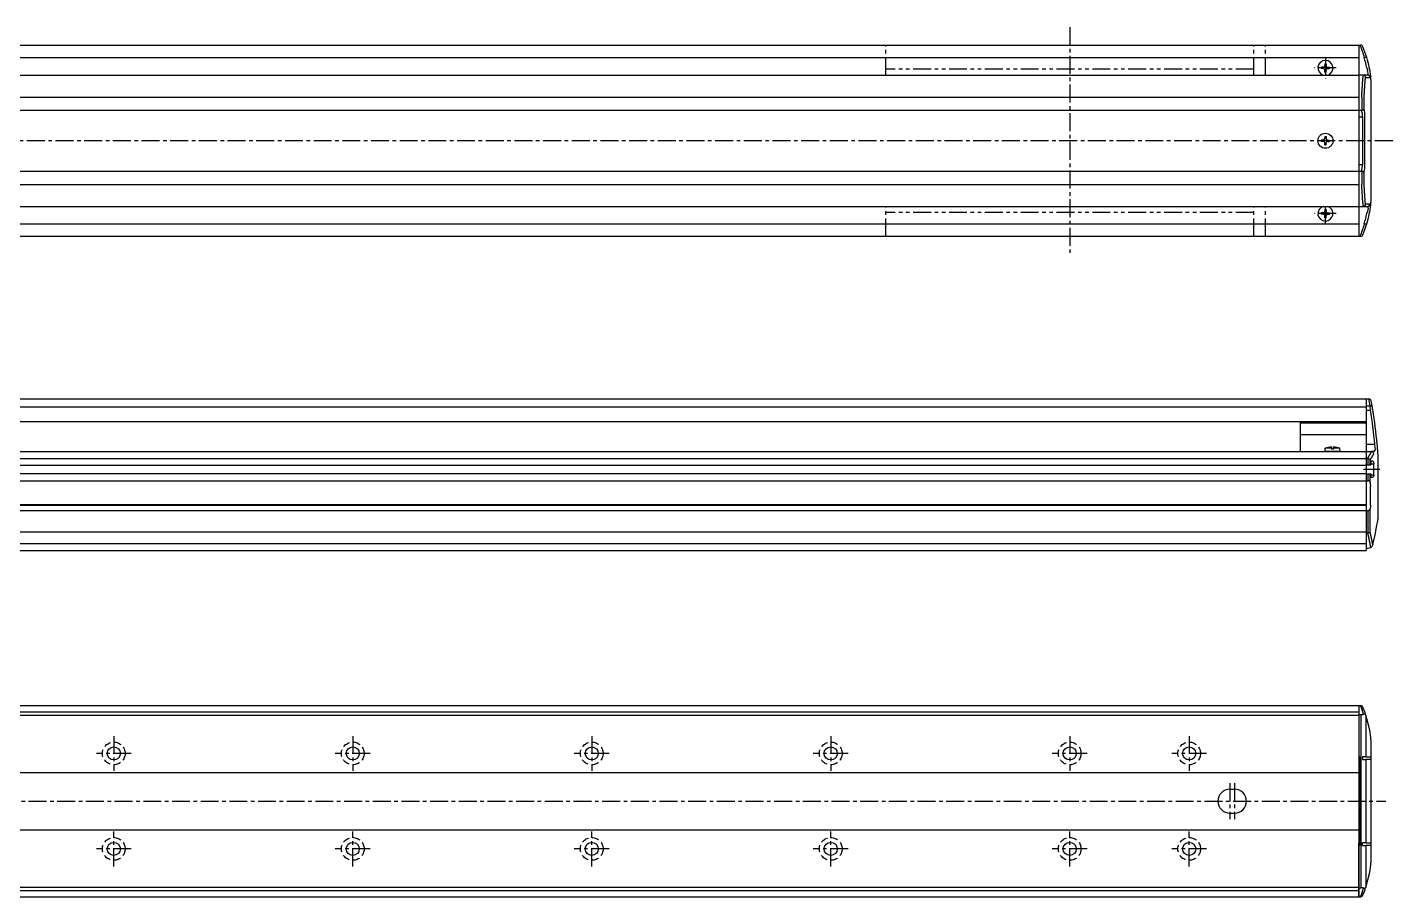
# Model space of a CAD drawing. Extents: x -708 to 434, y 137 to 576.
# Drawn here: x -137 to 434, y 212 to 576 of the extents above; entities that cross this region are included whole.
import ezdxf

# ---------------------------------------------------------------- set-up
doc = ezdxf.new("R2010")
doc.units = 0
for name, pattern in [('CENTER', [12, 7.5, -1.5, 1.5, -1.5]), ('DASHED', [4.5, 3, -1.5]), ('PHANTOM', [15, 7.5, -1.5, 1.5, -1.5, 1.5, -1.5])]:
    doc.linetypes.add(name, pattern=pattern)
doc.layers.get('0').update_dxf_attribs({"linetype": 'CONTINUOUS'})
doc.layers.add('CENTER', color=1, linetype='CENTER')

# ---------------------------------------------------------------- blocks, each defined once
blk = doc.blocks.new('DTL0004')
at = {"color": 0, "linetype": 'CONTINUOUS'}
for p, q in [((-3.15, 0), (-3.04, 1.3)), ((3.15, 0), (-3.15, 0)), ((-0.4, 1.3), (-3.04, 1.3)), ((-0.4, 1.89), (-0.4, 0.9)), ((0.4, 0.9), (-0.4, 0.9)), ((0.4, 1.89), (0.4, 0.9)), ((3.04, 1.3), (0.4, 1.3)), ((3.15, 0), (3.04, 1.3))]:
    blk.add_line(p, q, dxfattribs=at)
for start, end in [(92.8723, 112.3565), (67.6435, 87.1277)]:
    blk.add_arc((0, -6.08), 7.98, start, end, dxfattribs=at)
at = {"color": 0}
blk.add_point((0, 0), dxfattribs=at)
blk.add_point((0, 0), dxfattribs=at)

msp = doc.modelspace()

# ---------------------------------------------------------------- linework, layer by layer
at = {"color": 7, "linetype": 'CONTINUOUS'}
for p, q in [((-537.79, 568.36), (420.21, 568.36)), ((420.21, 568.36), (420.21, 488.36)), ((420.21, 568.36), (420.79, 568.36)), ((420.99, 568.36), (420.79, 568.36)), ((-223.79, 563.16), (420.21, 563.16)), ((405.96, 560.61), (405.96, 559.86)), ((405.96, 560.61), (406.46, 560.61)), ((406.46, 560.61), (406.46, 559.86)), ((422.6, 563.19), (422.45, 563.17)), ((-537.79, 555.86), (420.21, 555.86)), ((404.46, 559.11), (404.46, 558.61)), ((405.21, 559.11), (404.46, 559.11)), ((405.21, 558.61), (404.46, 558.61)), ((405.96, 557.11), (405.96, 557.87)), ((405.96, 557.11), (406.46, 557.11)), ((406.46, 557.11), (406.46, 557.87)), ((407.2, 559.11), (407.96, 559.11)), ((407.2, 558.61), (407.96, 558.61)), ((407.96, 559.11), (407.96, 558.61)), ((423.88, 555.86), (420.21, 555.86)), ((423.04, 554.86), (424.87, 554.86)), ((423.59, 558.86), (423.81, 558.13)), ((424.79, 558.09), (424.57, 559.08)), ((425.11, 555.98), (425.11, 555.99)), ((425.21, 554.01), (425.21, 502.71)), ((-537.79, 546.63), (420.21, 546.63)), ((421.39, 546.61), (421.4, 546.61)), ((421.4, 546.61), (421.4, 541.12)), ((422.38, 541.7), (422.38, 546.44)), ((-537.79, 541.1), (420.21, 541.1)), ((420.21, 541.11), (421.29, 541.11)), ((420.21, 538.36), (421.72, 538.36)), ((421.4, 541.12), (421.29, 541.11)), ((421.72, 538.36), (421.72, 518.36)), ((422.71, 518.36), (422.71, 538.36)), ((404.46, 528.61), (404.46, 528.11)), ((405.21, 528.61), (404.46, 528.61)), ((405.21, 528.11), (404.46, 528.11)), ((405.96, 530.11), (405.96, 529.36)), ((405.96, 530.11), (406.46, 530.11)), ((405.96, 526.61), (405.96, 527.37)), ((405.96, 526.61), (406.46, 526.61)), ((406.46, 530.11), (406.46, 529.36)), ((406.46, 526.61), (406.46, 527.37)), ((407.2, 528.61), (407.96, 528.61)), ((407.2, 528.11), (407.96, 528.11)), ((407.96, 528.61), (407.96, 528.11)), ((-537.79, 515.63), (420.21, 515.63)), ((420.21, 518.36), (421.72, 518.36)), ((420.21, 515.61), (421.29, 515.61)), ((421.29, 515.61), (421.4, 515.61)), ((421.4, 515.61), (421.4, 510.11)), ((422.38, 510.29), (422.38, 515.02)), ((-537.79, 510.09), (420.21, 510.09)), ((421.4, 510.11), (421.39, 510.11)), ((-537.79, 500.86), (420.21, 500.86)), ((404.46, 498.11), (404.46, 497.61)), ((405.21, 498.11), (404.46, 498.11)), ((405.21, 497.61), (404.46, 497.61)), ((405.96, 499.61), (405.96, 498.86)), ((405.96, 499.61), (406.46, 499.61)), ((406.46, 499.61), (406.46, 498.86)), ((407.2, 498.11), (407.96, 498.11)), ((407.2, 497.61), (407.96, 497.61)), ((407.96, 498.11), (407.96, 497.61)), ((420.21, 500.86), (423.88, 500.86)), ((424.87, 501.86), (423.04, 501.86)), ((423.59, 497.86), (423.81, 498.6)), ((424.57, 497.64), (424.79, 498.64)), ((425.11, 500.73), (425.11, 500.75)), ((-223.79, 493.56), (420.21, 493.56)), ((405.96, 496.11), (405.96, 496.87)), ((405.96, 496.11), (406.46, 496.11)), ((406.46, 496.11), (406.46, 496.87)), ((422.6, 493.54), (422.45, 493.56)), ((-537.79, 488.36), (420.21, 488.36)), ((420.21, 488.36), (420.79, 488.36)), ((420.79, 488.36), (420.99, 488.36)), ((-223.79, 420.28), (423.21, 420.28)), ((423.21, 420.28), (423.21, 357.78)), ((423.21, 420.28), (423.21, 410.78)), ((423.21, 420.28), (424.39, 420.28)), ((423.21, 420.28), (423.21, 410.78)), ((423.21, 417.39), (424.9, 417.39)), ((424.4, 420.28), (424.39, 420.28)), ((-223.79, 416.92), (423.21, 416.92)), ((423.21, 415.51), (425.06, 415.51)), ((-223.79, 410.78), (423.21, 410.78)), ((395.71, 410.78), (395.71, 398.28)), ((395.71, 410.31), (423.21, 410.31)), ((395.71, 405.32), (423.21, 405.32)), ((423.21, 401.28), (426.88, 401.28)), ((-537.79, 398.28), (423.21, 398.28)), ((-537.79, 395.28), (423.21, 395.28)), ((423.21, 398.28), (425.45, 398.28)), ((423.21, 398.28), (423.21, 356.78)), ((423.21, 395.28), (423.79, 395.28)), ((423.79, 395.28), (423.99, 395.26)), ((423.99, 395.26), (423.99, 392.68)), ((424.92, 392.68), (424.92, 394.7)), ((426.59, 398.28), (425.45, 398.28)), ((425.45, 398.28), (425.6, 398.27)), ((426.81, 398.37), (426.59, 398.28)), ((428.11, 398.6), (428.11, 398.59)), ((428.21, 397.28), (428.21, 369.78)), ((-537.79, 392.53), (423.21, 392.53)), ((-537.79, 389.03), (423.21, 389.03)), ((423.21, 392.68), (425.17, 392.68)), ((423.21, 388.88), (425.17, 388.88)), ((423.99, 388.88), (423.99, 386.02)), ((424.92, 385.21), (424.92, 388.88)), ((426.12, 394.13), (425.17, 394.13)), ((425.17, 394.13), (425.17, 392.68)), ((425.17, 393.13), (426.44, 393.13)), ((425.17, 388.88), (425.17, 387.43)), ((426.44, 388.43), (426.44, 393.13)), ((-537.79, 386.02), (423.21, 386.02)), ((423.21, 386.02), (423.99, 386.02)), ((425.06, 375.78), (425.06, 383.78)), ((425.17, 388.43), (426.44, 388.43)), ((425.17, 387.43), (426.12, 387.43)), ((-537.79, 376.08), (423.21, 376.08)), ((-537.79, 375.78), (423.21, 375.78)), ((-537.79, 373.54), (423.21, 373.54)), ((423.21, 373.54), (423.99, 373.54)), ((423.99, 373.54), (423.99, 364.28)), ((424.92, 364.55), (424.92, 374.35)), ((-537.79, 364.55), (423.21, 364.55)), ((423.21, 364.28), (423.93, 364.28)), ((423.99, 364.28), (423.93, 364.28)), ((-537.79, 359.78), (423.21, 359.78)), ((-537.79, 356.78), (423.21, 356.78)), ((423.21, 357.78), (424.15, 357.78)), ((426.09, 359.31), (426.05, 359.17)), ((-537.79, 291.83), (420.21, 291.83)), ((420.21, 291.83), (420.21, 211.83)), ((420.21, 291.83), (420.21, 269.38)), ((420.21, 291.83), (420.93, 291.83)), ((420.93, 291.83), (420.99, 291.83)), ((-537.79, 289.23), (420.21, 289.23)), ((-537.79, 287.83), (420.21, 287.83)), ((420.21, 288.08), (421.15, 288.08)), ((421.15, 215.58), (421.15, 288.08)), ((423.05, 288.04), (423.09, 287.91)), ((423.09, 287.91), (423.09, 270.33)), ((425.21, 277.48), (425.21, 226.18)), ((420.66, 270.33), (420.21, 270.33)), ((420.21, 269.38), (420.66, 269.37)), ((420.66, 270.33), (420.66, 233.33)), ((423.09, 270.33), (421.71, 270.33)), ((421.71, 270.33), (421.71, 269.33)), ((421.71, 269.33), (423.09, 269.33)), ((423.09, 270.33), (425.04, 270.33)), ((423.09, 269.33), (423.09, 234.33)), ((425.04, 269.33), (423.09, 269.33)), ((425.04, 270.33), (425.21, 270.27)), ((425.21, 269.27), (425.04, 269.33)), ((-537.79, 263.83), (420.21, 263.83)), ((366.21, 256.83), (368.21, 256.83)), ((366.21, 246.83), (368.21, 246.83)), ((-537.79, 239.83), (420.21, 239.83)), ((420.66, 234.29), (420.21, 234.28)), ((420.21, 211.83), (420.21, 234.28)), ((423.09, 234.33), (421.71, 234.33)), ((421.71, 233.33), (421.71, 234.33)), ((423.09, 234.33), (425.04, 234.33)), ((425.04, 234.33), (425.21, 234.39)), ((420.66, 233.33), (420.21, 233.33)), ((421.71, 233.33), (423.09, 233.33)), ((423.09, 233.33), (423.09, 215.75)), ((425.04, 233.33), (423.09, 233.33)), ((425.21, 233.39), (425.04, 233.33)), ((-537.79, 215.83), (420.21, 215.83)), ((-537.79, 214.43), (420.21, 214.43)), ((-537.79, 211.83), (420.21, 211.83)), ((420.21, 215.58), (421.15, 215.58)), ((420.21, 211.83), (420.93, 211.83)), ((420.99, 211.83), (420.93, 211.83)), ((423.09, 215.75), (423.05, 215.62))]:
    msp.add_line(p, q, dxfattribs=at)
at = {"color": 3, "linetype": 'PHANTOM'}
for p, q in [((222.21, 555.86), (222.21, 568.36)), ((376.21, 555.86), (376.21, 568.36)), ((381.21, 555.86), (381.21, 568.36)), ((376.21, 558.36), (222.21, 558.36)), ((222.21, 488.36), (222.21, 500.86)), ((376.21, 498.36), (222.21, 498.36)), ((376.21, 488.36), (376.21, 500.86)), ((381.21, 488.36), (381.21, 500.86))]:
    msp.add_line(p, q, dxfattribs=at)
at = {"color": 7, "linetype": 'CONTINUOUS'}
for points in [[(423.49, 563.19), (423.49, 563.19), (423.48, 563.21), (423.37, 563.27), (423.17, 563.28), (422.9, 563.25), (422.6, 563.19)], [(424.11, 556.67), (424.02, 557.22), (423.81, 558.13)], [(424.11, 500.06), (424.02, 499.5), (423.81, 498.6)], [(423.49, 493.54), (423.49, 493.54), (423.48, 493.52), (423.37, 493.46), (423.17, 493.45), (422.9, 493.48), (422.6, 493.54)], [(425.06, 415.51), (425.02, 415.94), (424.97, 416.56), (424.93, 417.06), (424.9, 417.39)], [(426.81, 398.37), (427.02, 398.77), (427.11, 399.24)], [(426.12, 394.13), (426.13, 394.13), (426.24, 394.06), (426.33, 393.89), (426.39, 393.65), (426.43, 393.36), (426.44, 393.13)], [(424.92, 385.21), (425, 384.72), (425.06, 383.78)], [(426.44, 388.43), (426.43, 388.33), (426.41, 388.01), (426.35, 387.72), (426.25, 387.52), (426.15, 387.43), (426.12, 387.43)], [(425.06, 375.78), (425.04, 375.24), (424.92, 374.35)], [(426.09, 359.31), (427.01, 363.4), (427.79, 367.36)], [(423.05, 288.04), (423.01, 288.14), (422.86, 288.27), (422.6, 288.32), (422.21, 288.25)], [(424.79, 281.56), (424.01, 284.83), (423.09, 287.91)], [(423.09, 215.75), (424.01, 218.84), (424.79, 222.1)], [(422.21, 215.41), (422.42, 215.35), (422.73, 215.35), (422.95, 215.45), (423.05, 215.62)]]:
    msp.add_lwpolyline(points, dxfattribs=at)
for points in [[(421.39, 546.61, 0), (421.39, 546.68, 0), (421.39, 546.74, 0), (421.4, 546.8, 0), (421.4, 546.86, 0), (421.41, 546.92, 0), (421.41, 546.99, 0), (421.42, 547.05, 0), (421.42, 547.11, 0), (421.42, 547.17, 0), (421.43, 547.23, 0), (421.43, 547.29, 0), (421.44, 547.36, 0), (421.44, 547.42, 0), (421.44, 547.48, 0), (421.45, 547.54, 0), (421.45, 547.6, 0), (421.46, 547.67, 0), (421.46, 547.73, 0), (421.46, 547.79, 0), (421.47, 547.85, 0), (421.47, 547.91, 0), (421.48, 547.98, 0), (421.48, 548.04, 0), (421.49, 548.1, 0), (421.49, 548.16, 0), (421.49, 548.22, 0), (421.5, 548.29, 0), (421.5, 548.35, 0), (421.51, 548.41, 0), (421.51, 548.47, 0), (421.51, 548.53, 0), (421.52, 548.6, 0), (421.52, 548.66, 0), (421.53, 548.72, 0), (421.53, 548.78, 0), (421.53, 548.84, 0), (421.54, 548.9, 0), (421.54, 548.97, 0), (421.55, 549.03, 0), (421.55, 549.09, 0), (421.56, 549.15, 0), (421.56, 549.22, 0), (421.56, 549.28, 0), (421.57, 549.34, 0), (421.57, 549.4, 0), (421.57, 549.46, 0), (421.58, 549.52, 0), (421.58, 549.59, 0), (421.59, 549.65, 0), (421.59, 549.71, 0), (421.6, 549.77, 0), (421.6, 549.84, 0), (421.6, 549.9, 0), (421.61, 549.96, 0), (421.61, 550.02, 0), (421.61, 550.08, 0), (421.62, 550.14, 0), (421.62, 550.21, 0), (421.63, 550.27, 0), (421.63, 550.33, 0), (421.63, 550.39, 0), (421.64, 550.45, 0), (421.64, 550.52, 0), (421.65, 550.58, 0), (421.65, 550.64, 0), (421.65, 550.7, 0), (421.66, 550.76, 0), (421.66, 550.83, 0), (421.67, 550.89, 0), (421.67, 550.95, 0), (421.68, 551.01, 0), (421.68, 551.07, 0), (421.68, 551.14, 0), (421.69, 551.2, 0), (421.69, 551.26, 0), (421.69, 551.32, 0), (421.7, 551.38, 0), (421.7, 551.45, 0), (421.71, 551.51, 0), (421.71, 551.57, 0), (421.71, 551.63, 0), (421.72, 551.69, 0), (421.72, 551.76, 0), (421.73, 551.82, 0), (421.73, 551.88, 0), (421.74, 551.94, 0), (421.74, 552, 0), (421.74, 552.07, 0), (421.75, 552.13, 0), (421.75, 552.19, 0), (421.75, 552.25, 0), (421.76, 552.31, 0), (421.76, 552.38, 0), (421.77, 552.44, 0), (421.77, 552.5, 0), (421.77, 552.56, 0), (421.78, 552.62, 0), (421.78, 552.69, 0), (421.79, 552.75, 0), (421.79, 552.81, 0), (421.79, 552.87, 0), (421.8, 552.93, 0), (421.8, 553, 0), (421.8, 553.06, 0), (421.81, 553.12, 0), (421.81, 553.18, 0), (421.82, 553.24, 0), (421.82, 553.31, 0), (421.82, 553.37, 0), (421.83, 553.43, 0), (421.83, 553.49, 0), (421.84, 553.55, 0), (421.84, 553.62, 0), (421.84, 553.68, 0), (421.85, 553.74, 0), (421.85, 553.8, 0), (421.86, 553.87, 0), (421.86, 553.93, 0), (421.86, 553.99, 0), (421.87, 554.05, 0), (421.87, 554.11, 0), (421.88, 554.17, 0), (421.88, 554.24, 0), (421.88, 554.3, 0), (421.89, 554.36, 0), (421.89, 554.42, 0), (421.89, 554.49, 0), (421.9, 554.55, 0)], [(422.38, 546.44, 0), (422.38, 546.5, 0), (422.39, 546.56, 0), (422.39, 546.62, 0), (422.4, 546.68, 0), (422.4, 546.74, 0), (422.4, 546.8, 0), (422.41, 546.86, 0), (422.41, 546.92, 0), (422.42, 546.98, 0), (422.42, 547.04, 0), (422.43, 547.1, 0), (422.43, 547.16, 0), (422.43, 547.23, 0), (422.44, 547.29, 0), (422.44, 547.35, 0), (422.45, 547.41, 0), (422.45, 547.47, 0), (422.45, 547.53, 0), (422.46, 547.59, 0), (422.46, 547.65, 0), (422.47, 547.71, 0), (422.47, 547.77, 0), (422.47, 547.83, 0), (422.48, 547.89, 0), (422.48, 547.95, 0), (422.49, 548.01, 0), (422.49, 548.07, 0), (422.49, 548.13, 0), (422.5, 548.2, 0), (422.5, 548.26, 0), (422.51, 548.32, 0), (422.51, 548.38, 0), (422.51, 548.44, 0), (422.52, 548.5, 0), (422.52, 548.56, 0), (422.53, 548.62, 0), (422.53, 548.68, 0), (422.53, 548.74, 0), (422.54, 548.8, 0), (422.54, 548.86, 0), (422.55, 548.92, 0), (422.55, 548.98, 0), (422.55, 549.04, 0), (422.56, 549.11, 0), (422.56, 549.17, 0), (422.57, 549.23, 0), (422.57, 549.29, 0), (422.57, 549.35, 0), (422.58, 549.41, 0), (422.58, 549.47, 0), (422.59, 549.53, 0), (422.59, 549.59, 0), (422.59, 549.65, 0), (422.6, 549.71, 0), (422.6, 549.77, 0), (422.61, 549.83, 0), (422.61, 549.89, 0), (422.61, 549.96, 0), (422.62, 550.02, 0), (422.62, 550.08, 0), (422.63, 550.14, 0), (422.63, 550.2, 0), (422.63, 550.26, 0), (422.64, 550.32, 0), (422.64, 550.38, 0), (422.64, 550.44, 0), (422.65, 550.5, 0), (422.65, 550.56, 0), (422.66, 550.62, 0), (422.66, 550.68, 0), (422.67, 550.74, 0), (422.67, 550.8, 0), (422.67, 550.87, 0), (422.68, 550.93, 0), (422.68, 550.99, 0), (422.68, 551.05, 0), (422.69, 551.11, 0), (422.69, 551.17, 0), (422.7, 551.23, 0), (422.7, 551.29, 0), (422.7, 551.35, 0), (422.71, 551.41, 0), (422.71, 551.47, 0), (422.72, 551.53, 0), (422.72, 551.59, 0), (422.72, 551.65, 0), (422.73, 551.71, 0), (422.73, 551.78, 0), (422.74, 551.84, 0), (422.74, 551.9, 0), (422.74, 551.96, 0), (422.75, 552.02, 0), (422.75, 552.08, 0), (422.75, 552.14, 0), (422.76, 552.2, 0), (422.76, 552.26, 0), (422.77, 552.32, 0), (422.77, 552.38, 0), (422.77, 552.44, 0), (422.78, 552.5, 0), (422.78, 552.57, 0), (422.79, 552.63, 0), (422.79, 552.69, 0), (422.79, 552.75, 0), (422.8, 552.81, 0), (422.8, 552.87, 0), (422.8, 552.93, 0), (422.81, 552.99, 0), (422.81, 553.05, 0), (422.82, 553.11, 0), (422.82, 553.17, 0), (422.82, 553.23, 0), (422.83, 553.29, 0), (422.83, 553.35, 0), (422.83, 553.42, 0), (422.84, 553.48, 0), (422.84, 553.54, 0), (422.85, 553.6, 0), (422.85, 553.66, 0), (422.85, 553.72, 0), (422.86, 553.78, 0), (422.86, 553.84, 0), (422.87, 553.9, 0), (422.87, 553.96, 0), (422.87, 554.02, 0), (422.88, 554.08, 0), (422.88, 554.14, 0), (422.88, 554.21, 0)], [(421.9, 502.18, 0), (421.89, 502.24, 0), (421.89, 502.3, 0), (421.89, 502.37, 0), (421.88, 502.43, 0), (421.88, 502.49, 0), (421.88, 502.55, 0), (421.87, 502.61, 0), (421.87, 502.68, 0), (421.86, 502.74, 0), (421.86, 502.8, 0), (421.86, 502.86, 0), (421.85, 502.92, 0), (421.85, 502.99, 0), (421.84, 503.05, 0), (421.84, 503.11, 0), (421.84, 503.17, 0), (421.83, 503.24, 0), (421.83, 503.3, 0), (421.82, 503.36, 0), (421.82, 503.42, 0), (421.82, 503.48, 0), (421.81, 503.54, 0), (421.81, 503.61, 0), (421.8, 503.67, 0), (421.8, 503.73, 0), (421.8, 503.79, 0), (421.79, 503.85, 0), (421.79, 503.92, 0), (421.79, 503.98, 0), (421.78, 504.04, 0), (421.78, 504.1, 0), (421.77, 504.17, 0), (421.77, 504.23, 0), (421.77, 504.29, 0), (421.76, 504.35, 0), (421.76, 504.41, 0), (421.75, 504.48, 0), (421.75, 504.54, 0), (421.75, 504.6, 0), (421.74, 504.66, 0), (421.74, 504.72, 0), (421.74, 504.79, 0), (421.73, 504.85, 0), (421.73, 504.91, 0), (421.72, 504.97, 0), (421.72, 505.03, 0), (421.71, 505.1, 0), (421.71, 505.16, 0), (421.71, 505.22, 0), (421.7, 505.28, 0), (421.7, 505.34, 0), (421.69, 505.4, 0), (421.69, 505.47, 0), (421.69, 505.53, 0), (421.68, 505.59, 0), (421.68, 505.65, 0), (421.68, 505.71, 0), (421.67, 505.78, 0), (421.67, 505.84, 0), (421.66, 505.9, 0), (421.66, 505.96, 0), (421.65, 506.02, 0), (421.65, 506.09, 0), (421.65, 506.15, 0), (421.64, 506.21, 0), (421.64, 506.27, 0), (421.63, 506.33, 0), (421.63, 506.4, 0), (421.63, 506.46, 0), (421.62, 506.52, 0), (421.62, 506.58, 0), (421.61, 506.64, 0), (421.61, 506.71, 0), (421.61, 506.77, 0), (421.6, 506.83, 0), (421.6, 506.89, 0), (421.6, 506.95, 0), (421.59, 507.02, 0), (421.59, 507.08, 0), (421.58, 507.14, 0), (421.58, 507.2, 0), (421.57, 507.26, 0), (421.57, 507.33, 0), (421.57, 507.39, 0), (421.56, 507.45, 0), (421.56, 507.51, 0), (421.56, 507.57, 0), (421.55, 507.64, 0), (421.55, 507.7, 0), (421.54, 507.76, 0), (421.54, 507.82, 0), (421.53, 507.88, 0), (421.53, 507.95, 0), (421.53, 508.01, 0), (421.52, 508.07, 0), (421.52, 508.13, 0), (421.51, 508.19, 0), (421.51, 508.26, 0), (421.51, 508.32, 0), (421.5, 508.38, 0), (421.5, 508.44, 0), (421.49, 508.5, 0), (421.49, 508.57, 0), (421.49, 508.63, 0), (421.48, 508.69, 0), (421.48, 508.75, 0), (421.47, 508.81, 0), (421.47, 508.88, 0), (421.46, 508.94, 0), (421.46, 509, 0), (421.46, 509.06, 0), (421.45, 509.12, 0), (421.45, 509.18, 0), (421.44, 509.25, 0), (421.44, 509.31, 0), (421.44, 509.37, 0), (421.43, 509.43, 0), (421.43, 509.49, 0), (421.42, 509.56, 0), (421.42, 509.62, 0), (421.42, 509.68, 0), (421.41, 509.74, 0), (421.41, 509.8, 0), (421.4, 509.87, 0), (421.4, 509.93, 0), (421.39, 509.99, 0), (421.39, 510.05, 0), (421.39, 510.11, 0)], [(422.88, 502.52, 0), (422.88, 502.58, 0), (422.88, 502.64, 0), (422.87, 502.7, 0), (422.87, 502.76, 0), (422.87, 502.83, 0), (422.86, 502.89, 0), (422.86, 502.95, 0), (422.85, 503.01, 0), (422.85, 503.07, 0), (422.85, 503.13, 0), (422.84, 503.19, 0), (422.84, 503.25, 0), (422.83, 503.31, 0), (422.83, 503.37, 0), (422.83, 503.43, 0), (422.82, 503.49, 0), (422.82, 503.55, 0), (422.82, 503.62, 0), (422.81, 503.68, 0), (422.81, 503.74, 0), (422.8, 503.8, 0), (422.8, 503.86, 0), (422.8, 503.92, 0), (422.79, 503.98, 0), (422.79, 504.04, 0), (422.79, 504.1, 0), (422.78, 504.16, 0), (422.78, 504.22, 0), (422.77, 504.28, 0), (422.77, 504.34, 0), (422.77, 504.4, 0), (422.76, 504.47, 0), (422.76, 504.53, 0), (422.75, 504.59, 0), (422.75, 504.65, 0), (422.75, 504.71, 0), (422.74, 504.77, 0), (422.74, 504.83, 0), (422.74, 504.89, 0), (422.73, 504.95, 0), (422.73, 505.01, 0), (422.72, 505.07, 0), (422.72, 505.13, 0), (422.72, 505.19, 0), (422.71, 505.25, 0), (422.71, 505.32, 0), (422.7, 505.38, 0), (422.7, 505.44, 0), (422.7, 505.5, 0), (422.69, 505.56, 0), (422.69, 505.62, 0), (422.68, 505.68, 0), (422.68, 505.74, 0), (422.68, 505.8, 0), (422.67, 505.86, 0), (422.67, 505.92, 0), (422.67, 505.98, 0), (422.66, 506.04, 0), (422.66, 506.11, 0), (422.65, 506.17, 0), (422.65, 506.23, 0), (422.64, 506.29, 0), (422.64, 506.35, 0), (422.64, 506.41, 0), (422.63, 506.47, 0), (422.63, 506.53, 0), (422.63, 506.59, 0), (422.62, 506.65, 0), (422.62, 506.71, 0), (422.61, 506.77, 0), (422.61, 506.83, 0), (422.61, 506.89, 0), (422.6, 506.95, 0), (422.6, 507.01, 0), (422.59, 507.08, 0), (422.59, 507.14, 0), (422.59, 507.2, 0), (422.58, 507.26, 0), (422.58, 507.32, 0), (422.57, 507.38, 0), (422.57, 507.44, 0), (422.57, 507.5, 0), (422.56, 507.56, 0), (422.56, 507.62, 0), (422.55, 507.68, 0), (422.55, 507.74, 0), (422.55, 507.8, 0), (422.54, 507.87, 0), (422.54, 507.93, 0), (422.53, 507.99, 0), (422.53, 508.05, 0), (422.53, 508.11, 0), (422.52, 508.17, 0), (422.52, 508.23, 0), (422.51, 508.29, 0), (422.51, 508.35, 0), (422.51, 508.41, 0), (422.5, 508.47, 0), (422.5, 508.53, 0), (422.49, 508.59, 0), (422.49, 508.65, 0), (422.49, 508.71, 0), (422.48, 508.77, 0), (422.48, 508.83, 0), (422.47, 508.9, 0), (422.47, 508.96, 0), (422.47, 509.02, 0), (422.46, 509.08, 0), (422.46, 509.14, 0), (422.45, 509.2, 0), (422.45, 509.26, 0), (422.45, 509.32, 0), (422.44, 509.38, 0), (422.44, 509.44, 0), (422.43, 509.5, 0), (422.43, 509.56, 0), (422.43, 509.62, 0), (422.42, 509.68, 0), (422.42, 509.75, 0), (422.41, 509.8, 0), (422.41, 509.87, 0), (422.4, 509.93, 0), (422.4, 509.99, 0), (422.4, 510.05, 0), (422.39, 510.11, 0), (422.39, 510.17, 0), (422.38, 510.23, 0), (422.38, 510.29, 0)], [(423.79, 395.28, 0), (423.81, 395.3, 0), (423.82, 395.33, 0), (423.84, 395.35, 0), (423.85, 395.37, 0), (423.87, 395.39, 0), (423.88, 395.42, 0), (423.9, 395.44, 0), (423.92, 395.46, 0), (423.93, 395.49, 0), (423.95, 395.51, 0), (423.96, 395.53, 0), (423.98, 395.56, 0), (424, 395.58, 0), (424.01, 395.6, 0), (424.03, 395.62, 0), (424.04, 395.65, 0), (424.06, 395.67, 0), (424.07, 395.69, 0), (424.09, 395.72, 0), (424.1, 395.74, 0), (424.12, 395.76, 0), (424.13, 395.79, 0), (424.15, 395.81, 0), (424.16, 395.83, 0), (424.18, 395.86, 0), (424.19, 395.88, 0), (424.21, 395.9, 0), (424.23, 395.93, 0), (424.24, 395.95, 0), (424.26, 395.97, 0), (424.27, 396, 0), (424.29, 396.02, 0), (424.3, 396.04, 0), (424.32, 396.06, 0), (424.33, 396.09, 0), (424.35, 396.11, 0), (424.36, 396.13, 0), (424.38, 396.16, 0), (424.39, 396.18, 0), (424.4, 396.2, 0), (424.42, 396.23, 0), (424.43, 396.25, 0), (424.45, 396.27, 0), (424.46, 396.3, 0), (424.48, 396.32, 0), (424.49, 396.34, 0), (424.51, 396.37, 0), (424.52, 396.39, 0), (424.54, 396.41, 0), (424.55, 396.44, 0), (424.57, 396.46, 0), (424.58, 396.48, 0), (424.6, 396.51, 0), (424.61, 396.53, 0), (424.62, 396.55, 0), (424.64, 396.58, 0), (424.65, 396.6, 0), (424.67, 396.62, 0), (424.68, 396.65, 0), (424.7, 396.67, 0), (424.71, 396.69, 0), (424.72, 396.72, 0), (424.74, 396.74, 0), (424.75, 396.76, 0), (424.77, 396.79, 0), (424.78, 396.81, 0), (424.79, 396.83, 0), (424.81, 396.86, 0), (424.82, 396.88, 0), (424.84, 396.9, 0), (424.85, 396.93, 0), (424.86, 396.95, 0), (424.88, 396.97, 0), (424.89, 397, 0), (424.91, 397.02, 0), (424.92, 397.04, 0), (424.93, 397.07, 0), (424.95, 397.09, 0), (424.96, 397.11, 0), (424.98, 397.14, 0), (424.99, 397.16, 0), (425, 397.18, 0), (425.01, 397.21, 0), (425.03, 397.23, 0), (425.04, 397.25, 0), (425.06, 397.28, 0), (425.07, 397.3, 0), (425.08, 397.32, 0), (425.1, 397.35, 0), (425.11, 397.37, 0), (425.12, 397.39, 0), (425.14, 397.42, 0), (425.15, 397.44, 0), (425.16, 397.47, 0), (425.18, 397.49, 0), (425.19, 397.51, 0), (425.2, 397.54, 0), (425.21, 397.56, 0), (425.23, 397.58, 0), (425.24, 397.61, 0), (425.25, 397.63, 0), (425.27, 397.65, 0), (425.28, 397.68, 0), (425.29, 397.7, 0), (425.31, 397.73, 0), (425.32, 397.75, 0), (425.33, 397.77, 0), (425.34, 397.8, 0), (425.36, 397.82, 0), (425.37, 397.84, 0), (425.38, 397.87, 0), (425.4, 397.89, 0), (425.41, 397.91, 0), (425.42, 397.94, 0), (425.43, 397.96, 0), (425.45, 397.99, 0), (425.46, 398.01, 0), (425.47, 398.03, 0), (425.48, 398.06, 0), (425.5, 398.08, 0), (425.51, 398.1, 0), (425.52, 398.13, 0), (425.53, 398.15, 0), (425.55, 398.17, 0), (425.56, 398.2, 0), (425.57, 398.22, 0), (425.58, 398.25, 0), (425.6, 398.27, 0)], [(424.92, 394.7, 0), (424.93, 394.72, 0), (424.95, 394.74, 0), (424.96, 394.76, 0), (424.97, 394.78, 0), (424.99, 394.8, 0), (425, 394.82, 0), (425.01, 394.84, 0), (425.03, 394.86, 0), (425.04, 394.88, 0), (425.05, 394.9, 0), (425.07, 394.92, 0), (425.08, 394.94, 0), (425.1, 394.96, 0), (425.11, 394.98, 0), (425.12, 395, 0), (425.13, 395.02, 0), (425.15, 395.04, 0), (425.16, 395.06, 0), (425.18, 395.08, 0), (425.19, 395.1, 0), (425.2, 395.12, 0), (425.21, 395.14, 0), (425.23, 395.16, 0), (425.24, 395.18, 0), (425.25, 395.2, 0), (425.27, 395.22, 0), (425.28, 395.24, 0), (425.29, 395.26, 0), (425.31, 395.28, 0), (425.32, 395.3, 0), (425.33, 395.32, 0), (425.34, 395.34, 0), (425.36, 395.36, 0), (425.37, 395.38, 0), (425.38, 395.4, 0), (425.4, 395.42, 0), (425.41, 395.44, 0), (425.42, 395.46, 0), (425.44, 395.48, 0), (425.45, 395.5, 0), (425.46, 395.52, 0), (425.47, 395.54, 0), (425.49, 395.56, 0), (425.5, 395.58, 0), (425.51, 395.6, 0), (425.52, 395.62, 0), (425.54, 395.64, 0), (425.55, 395.66, 0), (425.56, 395.68, 0), (425.57, 395.7, 0), (425.59, 395.72, 0), (425.6, 395.74, 0), (425.61, 395.76, 0), (425.62, 395.78, 0), (425.64, 395.8, 0), (425.65, 395.82, 0), (425.66, 395.84, 0), (425.68, 395.86, 0), (425.69, 395.88, 0), (425.7, 395.9, 0), (425.71, 395.92, 0), (425.72, 395.94, 0), (425.74, 395.96, 0), (425.75, 395.98, 0), (425.76, 396, 0), (425.77, 396.02, 0), (425.79, 396.04, 0), (425.8, 396.06, 0), (425.81, 396.08, 0), (425.82, 396.1, 0), (425.83, 396.12, 0), (425.85, 396.14, 0), (425.86, 396.16, 0), (425.87, 396.18, 0), (425.88, 396.2, 0), (425.89, 396.22, 0), (425.91, 396.24, 0), (425.92, 396.26, 0), (425.93, 396.29, 0), (425.94, 396.31, 0), (425.95, 396.32, 0), (425.97, 396.35, 0), (425.98, 396.37, 0), (425.99, 396.39, 0), (426, 396.41, 0), (426.01, 396.43, 0), (426.02, 396.45, 0), (426.04, 396.47, 0), (426.05, 396.49, 0), (426.06, 396.51, 0), (426.07, 396.53, 0), (426.08, 396.55, 0), (426.1, 396.57, 0), (426.11, 396.59, 0), (426.12, 396.61, 0), (426.13, 396.63, 0), (426.14, 396.65, 0), (426.15, 396.67, 0), (426.16, 396.69, 0), (426.18, 396.71, 0), (426.19, 396.73, 0), (426.2, 396.75, 0), (426.21, 396.77, 0), (426.22, 396.79, 0), (426.23, 396.81, 0), (426.25, 396.83, 0), (426.26, 396.85, 0), (426.27, 396.87, 0), (426.28, 396.89, 0), (426.29, 396.91, 0), (426.3, 396.93, 0), (426.31, 396.95, 0), (426.32, 396.97, 0), (426.33, 396.99, 0), (426.35, 397.01, 0), (426.36, 397.04, 0), (426.37, 397.06, 0), (426.38, 397.08, 0), (426.39, 397.1, 0), (426.4, 397.12, 0), (426.41, 397.14, 0), (426.42, 397.16, 0), (426.43, 397.18, 0), (426.44, 397.2, 0), (426.46, 397.22, 0), (426.47, 397.24, 0), (426.48, 397.26, 0), (426.49, 397.28, 0)], [(425.21, 358.09, 0), (425.2, 358.13, 0), (425.19, 358.18, 0), (425.19, 358.23, 0), (425.18, 358.28, 0), (425.17, 358.33, 0), (425.16, 358.38, 0), (425.15, 358.43, 0), (425.14, 358.48, 0), (425.13, 358.53, 0), (425.12, 358.57, 0), (425.11, 358.62, 0), (425.1, 358.67, 0), (425.09, 358.72, 0), (425.08, 358.77, 0), (425.07, 358.82, 0), (425.07, 358.87, 0), (425.06, 358.92, 0), (425.05, 358.97, 0), (425.04, 359.01, 0), (425.03, 359.06, 0), (425.02, 359.11, 0), (425.01, 359.16, 0), (425, 359.21, 0), (424.99, 359.26, 0), (424.98, 359.31, 0), (424.97, 359.36, 0), (424.96, 359.4, 0), (424.95, 359.45, 0), (424.94, 359.5, 0), (424.93, 359.55, 0), (424.92, 359.6, 0), (424.92, 359.65, 0), (424.9, 359.7, 0), (424.9, 359.75, 0), (424.89, 359.79, 0), (424.88, 359.84, 0), (424.87, 359.89, 0), (424.86, 359.94, 0), (424.85, 359.99, 0), (424.84, 360.04, 0), (424.83, 360.09, 0), (424.82, 360.13, 0), (424.81, 360.18, 0), (424.8, 360.23, 0), (424.79, 360.28, 0), (424.78, 360.33, 0), (424.77, 360.38, 0), (424.76, 360.43, 0), (424.75, 360.47, 0), (424.74, 360.52, 0), (424.73, 360.57, 0), (424.72, 360.62, 0), (424.71, 360.67, 0), (424.7, 360.72, 0), (424.69, 360.76, 0), (424.68, 360.81, 0), (424.67, 360.86, 0), (424.66, 360.91, 0), (424.65, 360.96, 0), (424.64, 361.01, 0), (424.63, 361.06, 0), (424.62, 361.1, 0), (424.61, 361.15, 0), (424.6, 361.2, 0), (424.59, 361.25, 0), (424.58, 361.3, 0), (424.57, 361.35, 0), (424.56, 361.39, 0), (424.55, 361.44, 0), (424.54, 361.49, 0), (424.53, 361.54, 0), (424.52, 361.59, 0), (424.51, 361.64, 0), (424.5, 361.68, 0), (424.49, 361.73, 0), (424.48, 361.78, 0), (424.47, 361.83, 0), (424.46, 361.88, 0), (424.45, 361.93, 0), (424.44, 361.97, 0), (424.43, 362.02, 0), (424.42, 362.07, 0), (424.41, 362.12, 0), (424.4, 362.17, 0), (424.39, 362.21, 0), (424.38, 362.26, 0), (424.37, 362.31, 0), (424.36, 362.36, 0), (424.35, 362.41, 0), (424.34, 362.46, 0), (424.33, 362.5, 0), (424.32, 362.55, 0), (424.31, 362.6, 0), (424.3, 362.65, 0), (424.29, 362.7, 0), (424.28, 362.75, 0), (424.26, 362.79, 0), (424.25, 362.84, 0), (424.24, 362.89, 0), (424.23, 362.94, 0), (424.22, 362.99, 0), (424.21, 363.03, 0), (424.2, 363.08, 0), (424.19, 363.13, 0), (424.18, 363.18, 0), (424.17, 363.23, 0), (424.16, 363.27, 0), (424.15, 363.32, 0), (424.14, 363.37, 0), (424.13, 363.42, 0), (424.12, 363.47, 0), (424.11, 363.51, 0), (424.1, 363.56, 0), (424.09, 363.61, 0), (424.07, 363.66, 0), (424.06, 363.7, 0), (424.05, 363.75, 0), (424.04, 363.8, 0), (424.03, 363.85, 0), (424.02, 363.9, 0), (424.01, 363.94, 0), (424, 363.99, 0), (423.99, 364.04, 0), (423.98, 364.09, 0), (423.97, 364.14, 0), (423.96, 364.18, 0), (423.95, 364.23, 0), (423.93, 364.28, 0)], [(426.05, 359.17, 0), (426.05, 359.21, 0), (426.04, 359.25, 0), (426.03, 359.3, 0), (426.02, 359.34, 0), (426.01, 359.38, 0), (426, 359.43, 0), (426, 359.47, 0), (425.99, 359.51, 0), (425.98, 359.55, 0), (425.97, 359.59, 0), (425.96, 359.64, 0), (425.95, 359.68, 0), (425.95, 359.72, 0), (425.94, 359.76, 0), (425.93, 359.81, 0), (425.92, 359.85, 0), (425.91, 359.89, 0), (425.9, 359.93, 0), (425.9, 359.98, 0), (425.89, 360.02, 0), (425.88, 360.06, 0), (425.87, 360.1, 0), (425.86, 360.14, 0), (425.85, 360.19, 0), (425.85, 360.23, 0), (425.84, 360.27, 0), (425.83, 360.31, 0), (425.82, 360.36, 0), (425.81, 360.4, 0), (425.8, 360.44, 0), (425.8, 360.48, 0), (425.79, 360.52, 0), (425.78, 360.57, 0), (425.77, 360.61, 0), (425.76, 360.65, 0), (425.75, 360.69, 0), (425.74, 360.74, 0), (425.74, 360.78, 0), (425.73, 360.82, 0), (425.72, 360.86, 0), (425.71, 360.9, 0), (425.7, 360.95, 0), (425.69, 360.99, 0), (425.68, 361.03, 0), (425.68, 361.07, 0), (425.67, 361.12, 0), (425.66, 361.16, 0), (425.65, 361.2, 0), (425.64, 361.24, 0), (425.63, 361.28, 0), (425.62, 361.33, 0), (425.61, 361.37, 0), (425.61, 361.41, 0), (425.6, 361.45, 0), (425.59, 361.49, 0), (425.58, 361.54, 0), (425.57, 361.58, 0), (425.56, 361.62, 0), (425.55, 361.66, 0), (425.54, 361.7, 0), (425.53, 361.75, 0), (425.53, 361.79, 0), (425.52, 361.83, 0), (425.51, 361.87, 0), (425.5, 361.91, 0), (425.49, 361.96, 0), (425.48, 362, 0), (425.47, 362.04, 0), (425.46, 362.08, 0), (425.45, 362.12, 0), (425.45, 362.17, 0), (425.44, 362.21, 0), (425.43, 362.25, 0), (425.42, 362.29, 0), (425.41, 362.33, 0), (425.4, 362.38, 0), (425.39, 362.42, 0), (425.38, 362.46, 0), (425.37, 362.5, 0), (425.37, 362.54, 0), (425.36, 362.59, 0), (425.35, 362.63, 0), (425.34, 362.67, 0), (425.33, 362.71, 0), (425.32, 362.75, 0), (425.31, 362.8, 0), (425.3, 362.84, 0), (425.29, 362.88, 0), (425.28, 362.92, 0), (425.27, 362.96, 0), (425.26, 363, 0), (425.26, 363.05, 0), (425.25, 363.09, 0), (425.24, 363.13, 0), (425.23, 363.17, 0), (425.22, 363.21, 0), (425.21, 363.25, 0), (425.2, 363.3, 0), (425.19, 363.34, 0), (425.18, 363.38, 0), (425.17, 363.42, 0), (425.16, 363.46, 0), (425.15, 363.51, 0), (425.14, 363.55, 0), (425.14, 363.59, 0), (425.13, 363.63, 0), (425.12, 363.67, 0), (425.11, 363.71, 0), (425.1, 363.76, 0), (425.09, 363.8, 0), (425.08, 363.84, 0), (425.07, 363.88, 0), (425.06, 363.92, 0), (425.05, 363.96, 0), (425.04, 364.01, 0), (425.03, 364.05, 0), (425.02, 364.09, 0), (425.01, 364.13, 0), (425, 364.17, 0), (425, 364.21, 0), (424.99, 364.26, 0), (424.98, 364.3, 0), (424.97, 364.34, 0), (424.96, 364.38, 0), (424.95, 364.42, 0), (424.94, 364.46, 0), (424.93, 364.51, 0), (424.92, 364.55, 0)], [(421.15, 288.08, 0), (421.16, 288.08, 0), (421.17, 288.08, 0), (421.18, 288.08, 0), (421.18, 288.08, 0), (421.19, 288.08, 0), (421.2, 288.08, 0), (421.21, 288.08, 0), (421.22, 288.08, 0), (421.23, 288.08, 0), (421.24, 288.08, 0), (421.25, 288.08, 0), (421.25, 288.08, 0), (421.26, 288.08, 0), (421.27, 288.08, 0), (421.28, 288.08, 0), (421.29, 288.08, 0), (421.3, 288.08, 0), (421.31, 288.08, 0), (421.31, 288.08, 0), (421.32, 288.08, 0), (421.33, 288.08, 0), (421.34, 288.08, 0), (421.35, 288.08, 0), (421.36, 288.08, 0), (421.37, 288.08, 0), (421.38, 288.08, 0), (421.38, 288.08, 0), (421.39, 288.09, 0), (421.4, 288.09, 0), (421.41, 288.09, 0), (421.42, 288.09, 0), (421.43, 288.09, 0), (421.44, 288.09, 0), (421.45, 288.09, 0), (421.45, 288.09, 0), (421.46, 288.09, 0), (421.47, 288.09, 0), (421.48, 288.09, 0), (421.49, 288.09, 0), (421.5, 288.1, 0), (421.51, 288.1, 0), (421.51, 288.1, 0), (421.52, 288.1, 0), (421.53, 288.1, 0), (421.54, 288.1, 0), (421.55, 288.1, 0), (421.56, 288.1, 0), (421.57, 288.1, 0), (421.57, 288.1, 0), (421.58, 288.11, 0), (421.59, 288.11, 0), (421.6, 288.11, 0), (421.61, 288.11, 0), (421.62, 288.11, 0), (421.63, 288.11, 0), (421.63, 288.11, 0), (421.64, 288.11, 0), (421.65, 288.11, 0), (421.66, 288.12, 0), (421.67, 288.12, 0), (421.68, 288.12, 0), (421.69, 288.12, 0), (421.69, 288.12, 0), (421.7, 288.12, 0), (421.71, 288.12, 0), (421.72, 288.12, 0), (421.73, 288.13, 0), (421.74, 288.13, 0), (421.74, 288.13, 0), (421.75, 288.13, 0), (421.76, 288.13, 0), (421.77, 288.13, 0), (421.78, 288.14, 0), (421.79, 288.14, 0), (421.79, 288.14, 0), (421.8, 288.14, 0), (421.81, 288.14, 0), (421.82, 288.14, 0), (421.83, 288.15, 0), (421.84, 288.15, 0), (421.84, 288.15, 0), (421.85, 288.15, 0), (421.86, 288.15, 0), (421.87, 288.15, 0), (421.88, 288.16, 0), (421.88, 288.16, 0), (421.89, 288.16, 0), (421.9, 288.16, 0), (421.91, 288.16, 0), (421.92, 288.17, 0), (421.93, 288.17, 0), (421.93, 288.17, 0), (421.94, 288.17, 0), (421.95, 288.17, 0), (421.96, 288.18, 0), (421.97, 288.18, 0), (421.97, 288.18, 0), (421.98, 288.18, 0), (421.99, 288.18, 0), (422, 288.19, 0), (422, 288.19, 0), (422.01, 288.19, 0), (422.02, 288.19, 0), (422.03, 288.19, 0), (422.04, 288.2, 0), (422.05, 288.2, 0), (422.05, 288.2, 0), (422.06, 288.2, 0), (422.07, 288.21, 0), (422.08, 288.21, 0), (422.08, 288.21, 0), (422.09, 288.21, 0), (422.1, 288.22, 0), (422.11, 288.22, 0), (422.11, 288.22, 0), (422.12, 288.22, 0), (422.13, 288.23, 0), (422.14, 288.23, 0), (422.14, 288.23, 0), (422.15, 288.23, 0), (422.16, 288.24, 0), (422.17, 288.24, 0), (422.18, 288.24, 0), (422.18, 288.24, 0), (422.19, 288.25, 0), (422.2, 288.25, 0), (422.2, 288.25, 0), (422.21, 288.25, 0)], [(422.21, 215.41, 0), (422.2, 215.41, 0), (422.2, 215.41, 0), (422.19, 215.41, 0), (422.18, 215.42, 0), (422.18, 215.42, 0), (422.17, 215.42, 0), (422.16, 215.42, 0), (422.15, 215.43, 0), (422.14, 215.43, 0), (422.14, 215.43, 0), (422.13, 215.43, 0), (422.12, 215.44, 0), (422.11, 215.44, 0), (422.11, 215.44, 0), (422.1, 215.44, 0), (422.09, 215.45, 0), (422.08, 215.45, 0), (422.08, 215.45, 0), (422.07, 215.45, 0), (422.06, 215.46, 0), (422.05, 215.46, 0), (422.05, 215.46, 0), (422.04, 215.46, 0), (422.03, 215.47, 0), (422.02, 215.47, 0), (422.01, 215.47, 0), (422, 215.47, 0), (422, 215.47, 0), (421.99, 215.48, 0), (421.98, 215.48, 0), (421.97, 215.48, 0), (421.97, 215.48, 0), (421.96, 215.48, 0), (421.95, 215.49, 0), (421.94, 215.49, 0), (421.93, 215.49, 0), (421.93, 215.49, 0), (421.92, 215.49, 0), (421.91, 215.5, 0), (421.9, 215.5, 0), (421.89, 215.5, 0), (421.88, 215.5, 0), (421.88, 215.5, 0), (421.87, 215.5, 0), (421.86, 215.51, 0), (421.85, 215.51, 0), (421.84, 215.51, 0), (421.84, 215.51, 0), (421.83, 215.51, 0), (421.82, 215.52, 0), (421.81, 215.52, 0), (421.8, 215.52, 0), (421.79, 215.52, 0), (421.79, 215.52, 0), (421.78, 215.52, 0), (421.77, 215.53, 0), (421.76, 215.53, 0), (421.75, 215.53, 0), (421.74, 215.53, 0), (421.74, 215.53, 0), (421.73, 215.53, 0), (421.72, 215.53, 0), (421.71, 215.54, 0), (421.7, 215.54, 0), (421.69, 215.54, 0), (421.69, 215.54, 0), (421.68, 215.54, 0), (421.67, 215.54, 0), (421.66, 215.54, 0), (421.65, 215.55, 0), (421.64, 215.55, 0), (421.63, 215.55, 0), (421.63, 215.55, 0), (421.62, 215.55, 0), (421.61, 215.55, 0), (421.6, 215.55, 0), (421.59, 215.55, 0), (421.58, 215.56, 0), (421.57, 215.56, 0), (421.57, 215.56, 0), (421.56, 215.56, 0), (421.55, 215.56, 0), (421.54, 215.56, 0), (421.53, 215.56, 0), (421.52, 215.56, 0), (421.51, 215.56, 0), (421.51, 215.56, 0), (421.5, 215.56, 0), (421.49, 215.57, 0), (421.48, 215.57, 0), (421.47, 215.57, 0), (421.46, 215.57, 0), (421.45, 215.57, 0), (421.45, 215.57, 0), (421.44, 215.57, 0), (421.43, 215.57, 0), (421.42, 215.57, 0), (421.41, 215.57, 0), (421.4, 215.57, 0), (421.39, 215.57, 0), (421.38, 215.57, 0), (421.38, 215.57, 0), (421.37, 215.58, 0), (421.36, 215.58, 0), (421.35, 215.58, 0), (421.34, 215.58, 0), (421.33, 215.58, 0), (421.32, 215.58, 0), (421.31, 215.58, 0), (421.31, 215.58, 0), (421.3, 215.58, 0), (421.29, 215.58, 0), (421.28, 215.58, 0), (421.27, 215.58, 0), (421.26, 215.58, 0), (421.25, 215.58, 0), (421.25, 215.58, 0), (421.24, 215.58, 0), (421.23, 215.58, 0), (421.22, 215.58, 0), (421.21, 215.58, 0), (421.2, 215.58, 0), (421.19, 215.58, 0), (421.18, 215.58, 0), (421.18, 215.58, 0), (421.17, 215.58, 0), (421.16, 215.58, 0), (421.15, 215.58, 0)]]:
    msp.add_polyline3d(points, dxfattribs=at)
for centre, radius in [((406.21, 528.36), 3.15), ((-100.79, 271.83), 2.75), ((-0.79, 271.83), 2.75), ((99.21, 271.83), 2.75), ((199.21, 271.83), 2.75), ((299.21, 271.83), 2.75), ((349.21, 271.83), 2.75), ((-100.79, 231.83), 2.75), ((-0.79, 231.83), 2.75), ((99.21, 231.83), 2.75), ((199.21, 231.83), 2.75), ((299.21, 231.83), 2.75), ((349.21, 231.83), 2.75)]:
    msp.add_circle(centre, radius, dxfattribs=at)
at = {"color": 3, "linetype": 'DASHED'}
for centre in [(-100.79, 271.83), (-0.79, 271.83), (99.21, 271.83), (199.21, 271.83), (299.21, 271.83), (349.21, 271.83), (-100.79, 231.83), (-0.79, 231.83), (99.21, 231.83), (199.21, 231.83), (299.21, 231.83), (349.21, 231.83)]:
    msp.add_circle(centre, 4.75, dxfattribs=at)
at = {"color": 7, "linetype": 'CONTINUOUS'}
for centre, radius, start, end in [((366.04, 546.36), 59, 16.566, 21.8934), ((420.99, 567.36), 1, 21.3711, 90), ((366.04, 545.86), 60, 16.7828, 21.3711), ((406.21, 558.86), 3.15, 287.7528, 252.2472), ((366.04, 545.86), 59, 12.7289, 17.0548), ((366.04, 545.86), 60, 12.7289, 16.7828), ((405.21, 559.86), 0.748, 270, 0), ((405.21, 557.87), 0.748, 0, 90.0001), ((407.2, 559.86), 0.748, 180, 270), ((407.2, 557.87), 0.748, 90, 180), ((425.88, 554.74), 3.98, 163.6112, 182.7638), ((422.05, 554.87), 0.993, 359.6186, 89.6134), ((423.97, 554.29), 1.09, 148.4536, 184.5411), ((422.51, 556.69), 1.6, 328.8724, 359.134), ((423.88, 554.87), 0.998, 359.8808, 89.8803), ((405.21, 554.01), 20, 5.6778, 11.7572), ((422.66, 555.91), 2.45, 334.6308, 1.5575), ((405.21, 554.01), 20, 360, 5.6392), ((415.44, 538.78), 6.3, 356.229, 21.7736), ((421.41, 542.22), 1.1, 269.5212, 331.9289), ((409.61, 538.77), 13.1, 358.2038, 12.9244), ((405.21, 529.36), 0.748, 270, 0), ((405.21, 527.37), 0.748, 0, 90.0001), ((407.2, 529.36), 0.748, 180, 270), ((407.2, 527.37), 0.748, 90, 180), ((415.54, 517.93), 6.19, 338.0119, 3.9855), ((421.41, 514.5), 1.1, 28.0711, 90.4788), ((408.96, 518.02), 13.75, 347.4233, 1.4486), ((406.21, 497.86), 3.15, 107.7528, 72.2472), ((405.21, 498.86), 0.748, 270, 0), ((405.21, 496.87), 0.748, 0, 90.0001), ((407.2, 498.86), 0.748, 180, 270), ((407.2, 496.87), 0.748, 90, 180), ((425.05, 501.89), 3.17, 174.7294, 198.8955), ((422.05, 501.86), 0.993, 270.3866, 0.3814), ((366.04, 510.86), 59, 342.9452, 347.2711), ((423.77, 502.39), 0.898, 171.3652, 215.6401), ((366.04, 510.86), 60, 343.2172, 347.2711), ((423.88, 501.86), 0.998, 270.1197, 0.1192), ((422.51, 500.04), 1.6, 0.866, 31.1276), ((405.21, 502.71), 20, 348.2428, 354.3222), ((423, 500.89), 2.12, 356.2843, 27.5275), ((405.21, 502.71), 20, 354.3608, 360), ((366.04, 510.36), 59, 338.1066, 343.434), ((366.04, 510.86), 60, 338.6289, 343.2172), ((420.99, 489.36), 1, 270, 338.6289), ((228.71, 384.09), 199, 9.6347, 10.4791), ((424.4, 419.28), 1, 10.4615, 90), ((424.94, 416.43), 0.959, 11.1474, 92.704), ((228.71, 383.15), 200, 9.6347, 10.4615), ((228.71, 383.15), 199, 5.2282, 9.3604), ((228.71, 383.15), 200, 9.3604, 9.6347), ((228.71, 383.15), 200, 5.2282, 9.3604), ((314.86, 387.61), 112.85, 5.9119, 6.9562), ((228.71, 383.15), 200, 4.4273, 5.2282), ((423.78, 393.85), 1.42, 36.7839, 81.5243), ((425.41, 397.2), 1.08, 4.0708, 80.082), ((228.71, 383.15), 200, 4.0523, 4.4273), ((424, 385.09), 0.923, 7.4585, 90.9988), ((424.01, 374.46), 0.92, 268.8348, 352.7079), ((280.21, 394.19), 150, 349.695, 350.6332), ((423.98, 366.06), 1.78, 270.0827, 301.7133), ((424.15, 359.78), 2, 270, 302.1468), ((424.15, 359.78), 2, 302.1468, 342.2552), ((366.04, 270.2), 59, 17.8226, 21.5109), ((420.99, 290.83), 1, 21.3711, 90), ((366.04, 269.33), 60, 18.1668, 21.3711), ((405.21, 277.48), 20, 0, 11.7572), ((366.21, 251.83), 5, 90, 270), ((368.21, 251.83), 5, 270, 90), ((405.21, 226.18), 20, 348.2428, 0), ((366.04, 233.46), 59, 338.4891, 342.1774), ((420.99, 212.83), 1, 270, 338.6289), ((366.04, 234.33), 60, 338.6289, 341.8332)]:
    msp.add_arc(centre, radius, start, end, dxfattribs=at)
at = {"layer": 'CENTER', "color": 1, "linetype": 'CENTER'}
for p, q in [((299.21, 575.86), (299.21, 480.86)), ((406.21, 563.4), (406.21, 554.32)), ((410.75, 558.86), (401.67, 558.86)), ((434.36, 528.36), (-575.21, 528.36)), ((410.75, 497.86), (401.67, 497.86)), ((406.21, 493.32), (406.21, 502.4)), ((422.2, 390.78), (428.98, 390.78)), ((-100.79, 279.12), (-100.79, 264.54)), ((-0.79, 279.12), (-0.79, 264.54)), ((99.21, 279.12), (99.21, 264.54)), ((199.21, 279.12), (199.21, 264.54)), ((299.21, 279.12), (299.21, 264.54)), ((349.21, 279.12), (349.21, 264.54)), ((-93.5, 271.83), (-108.08, 271.83)), ((6.5, 271.83), (-8.08, 271.83)), ((106.5, 271.83), (91.92, 271.83)), ((206.5, 271.83), (191.92, 271.83)), ((306.5, 271.83), (291.92, 271.83)), ((356.5, 271.83), (341.92, 271.83)), ((366.21, 259.37), (366.21, 244.29)), ((368.21, 259.37), (368.21, 244.29)), ((-556.42, 251.83), (431.43, 251.83)), ((-100.79, 224.54), (-100.79, 239.12)), ((-0.79, 224.54), (-0.79, 239.12)), ((99.21, 224.54), (99.21, 239.12)), ((199.21, 224.54), (199.21, 239.12)), ((299.21, 224.54), (299.21, 239.12)), ((349.21, 224.54), (349.21, 239.12)), ((-93.5, 231.83), (-108.08, 231.83)), ((6.5, 231.83), (-8.08, 231.83)), ((106.5, 231.83), (91.92, 231.83)), ((206.5, 231.83), (191.92, 231.83)), ((306.5, 231.83), (291.92, 231.83)), ((356.5, 231.83), (341.92, 231.83))]:
    msp.add_line(p, q, dxfattribs=at)

# ---------------------------------------------------------------- block references
at = {"color": 7, "zscale": 2}
msp.add_blockref('DTL0004', (409.21, 398.28), dxfattribs=at)

doc.saveas('drawing.dxf')
